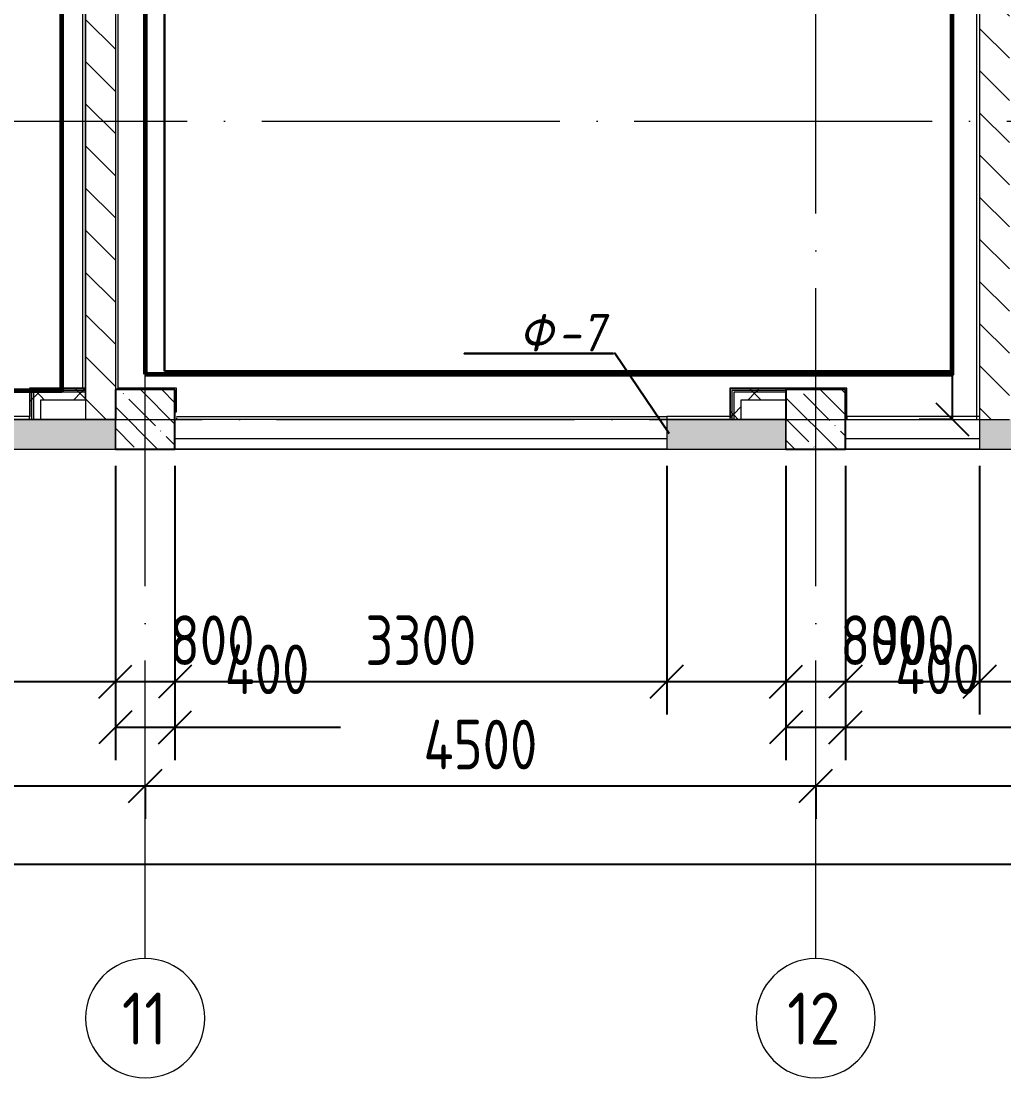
# Model space of a CAD drawing. Header units: millimetres. Extents: x -592259 to 288321, y -552984 to 293768.
# Drawn here: x 44718 to 51313, y 39106 to 46197 of the extents above; entities that cross this region are included whole.
import ezdxf

# ---------------------------------------------------------------- set-up
doc = ezdxf.new("R2010")
doc.units = ezdxf.units.MM
doc.linetypes.add('ADSK_Линия сетки', pattern=[2500, 2000, -250, 0, -250])
doc.layers.get('Defpoints').update_dxf_attribs({"color": 250})
for name, color, linetype, lineweight in [('2)Фархверки', 40, 'Continuous', 30), ('4) Штукатурка', 6, 'Continuous', 30), ('4.5) Штук Гипсовая по ЖБ', 6, 'Continuous', 30), ('4.6) Швы', 6, 'Continuous', 30), ('6.1) Шпаклевка 5 вып.', 160, 'Continuous', 60), ('A-____-____-DIMS', 250, 'Continuous', 9), ('A-GLAZ-____-MCUT', 250, 'Continuous', 9), ('A-GLAZ-____-OTLN', 250, 'Continuous', 5), ('A-WALL-____-MCUT', 250, 'Continuous', 13), ('A-WALL-____-PATT', 250, 'Continuous', 13), ('A-WALL-FNSH-MCUT', 250, 'Continuous', 13), ('I-WALL-____-OTLN', 250, 'Continuous', 9), ('S-COLS-____-MCUT', 250, 'Continuous', 25), ('S-COLS-____-OTLN', 250, 'Continuous', 9), ('S-GRID-____-IDEN', 250, 'Continuous', 9), ('S-GRID-____-OTLN', 250, 'Continuous', 9)]:
    doc.layers.add(name, color=color, linetype=linetype, lineweight=lineweight)
doc.styles.add('GOST Common', font='', dxfattribs={"width": 0.9, "height": 350})
doc.styles.add('ISOCPEUR_I', font='isocpeui.ttf', dxfattribs={"width": 0.9, "height": 12.5})
doc.styles.get("Standard").update_dxf_attribs({"font": 'ГОСТ тип А.ttf'})
doc.styles.get('GOST Common').set_extended_font_data('GOST Common')
doc.dimstyles.new('А3', dxfattribs={"dimtxt": 333, "dimasz": 222, "dimexe": 222, "dimexo": 111, "dimgap": 111, "dimtad": 1, "dimtoh": 1, "dimdec": 0, "dimrnd": 0.0015, "dimzin": 0, "dimdsep": 46, "dimtxsty": 'Standard', "dimblk": 'OBLIQUE', "dimcen": 0, "dimclrd": 7, "dimclre": 7, "dimclrt": 7, "dimadec": 0, "dimazin": 0, "dimtfac": 1, "dimtdec": 0, "dimtofl": 0, "dimtmove": 0, "dimatfit": 3, "dimfxl": 1, "dimtolj": 1, "dimtzin": 0, "dimarcsym": 0})
pattern_1 = [(135, (0, 0), (-141.42136, -141.42136), [])]
pattern_2 = [(135, (0, 0), (-142.5612, -142.5612), []), (135, (142.56, 0), (-142.5612, -142.5612), [252.016, -50.403, 3.353, -47.05])]
pattern_3 = [(45, (0, 0), (-141.42136, 141.42136), []), (135, (0, 0), (-141.42136, -141.42136), [])]

# ---------------------------------------------------------------- blocks, each defined once
blk = doc.blocks.new('Окно_СКБ_1Ст1 - 120_Окно_СКБ_1Ст_900_ОК3л-29018700-Кладочный план на отм_ 0_000_ Секция 1_')
at = {"layer": 'A-GLAZ-____-MCUT'}
for p, q in [((-450, -125), (450, -125)), ((-450, -195), (450, -195))]:
    blk.add_line(p, q, dxfattribs=at)
at = {"layer": 'A-GLAZ-____-OTLN'}
for p, q in [((450, -125), (-450, -125)), ((-450, -195), (450, -195))]:
    blk.add_line(p, q, dxfattribs=at)
blk = doc.blocks.new('Окно_СКБ_2Ст1 - Окно_СКБ_2Ст_3300_ОК1-29020644-Кладочный план на отм_ 0_000_ Секция 1_')
at = {"layer": 'A-GLAZ-____-MCUT'}
for p, q in [((-1650, -125), (1650, -125)), ((-1650, -195), (1650, -195))]:
    blk.add_line(p, q, dxfattribs=at)
at = {"layer": 'A-GLAZ-____-OTLN'}
for p, q in [((1650, -125), (-1650, -125)), ((-1650, -195), (1650, -195))]:
    blk.add_line(p, q, dxfattribs=at)
blk = doc.blocks.new('Ось сетки - Круг_Ø8 мм-39983606-Кладочный план на отм_ 0_000_ Секция 1_')
at = {"layer": 'S-GRID-____-IDEN'}
for start, end in [(360, 180), (180, 360)]:
    blk.add_arc((0, 0), 4, start, end, dxfattribs=at)
blk = doc.blocks.new('_Oblique')
at = {"color": 0, "linetype": 'ByBlock', "lineweight": -2}
blk.add_line((-0.5, -0.5), (0.5, 0.5), dxfattribs=at)
blk = doc.blocks.new('DIMBLOCK16-Кладочный план на отм_ 0_000_ Секция 1_')
at = {"layer": 'A-____-____-DIMS', "color": 7, "lineweight": -2, "transparency": 16777216}
for p, q in [((41050, 41065.3), (45550, 41065.3)), ((41050, 41054.3), (41050, 40843.3)), ((45550, 41054.3), (45550, 40843.3))]:
    blk.add_line(p, q, dxfattribs=at)
at = {"layer": 'Defpoints', "color": 0, "transparency": 16777216}
for p in [(41050, 41165.3), (45550, 41165.3), (45550, 41065.3)]:
    blk.add_point(p, dxfattribs=at)
at = {"layer": 'A-____-____-DIMS', "color": 7, "lineweight": -2, "transparency": 16777216, "xscale": 222, "yscale": 222, "zscale": 222, "rotation": 180}
blk.add_blockref('_Oblique', (41050, 41065.3), dxfattribs=at)
at = {"layer": 'A-____-____-DIMS', "color": 7, "lineweight": -2, "transparency": 16777216, "xscale": 222, "yscale": 222, "zscale": 222}
blk.add_blockref('_Oblique', (45550, 41065.3), dxfattribs=at)
at = {"layer": 'A-____-____-DIMS', "color": 7, "transparency": 16777216, "insert": (43300, 41342.8), "char_height": 333, "width": 2.567, "attachment_point": 5}
blk.add_mtext('\\A1;4500', dxfattribs=at)
blk = doc.blocks.new('DIMBLOCK17-Кладочный план на отм_ 0_000_ Секция 1_')
at = {"layer": 'A-____-____-DIMS', "color": 7, "lineweight": -2, "transparency": 16777216}
for p, q in [((45550, 41065.3), (50050, 41065.3)), ((45550, 41054.3), (45550, 40843.3)), ((50050, 41054.3), (50050, 40843.3))]:
    blk.add_line(p, q, dxfattribs=at)
at = {"layer": 'Defpoints', "color": 0, "transparency": 16777216}
for p in [(45550, 41165.3), (50050, 41165.3), (50050, 41065.3)]:
    blk.add_point(p, dxfattribs=at)
at = {"layer": 'A-____-____-DIMS', "color": 7, "lineweight": -2, "transparency": 16777216, "xscale": 222, "yscale": 222, "zscale": 222, "rotation": 180}
blk.add_blockref('_Oblique', (45550, 41065.3), dxfattribs=at)
at = {"layer": 'A-____-____-DIMS', "color": 7, "lineweight": -2, "transparency": 16777216, "xscale": 222, "yscale": 222, "zscale": 222}
blk.add_blockref('_Oblique', (50050, 41065.3), dxfattribs=at)
at = {"layer": 'A-____-____-DIMS', "color": 7, "transparency": 16777216, "insert": (47800, 41342.8), "char_height": 333, "width": 2.567, "attachment_point": 5}
blk.add_mtext('\\A1;4500', dxfattribs=at)
blk = doc.blocks.new('DIMBLOCK18-Кладочный план на отм_ 0_000_ Секция 1_')
at = {"layer": 'A-____-____-DIMS', "color": 7, "lineweight": -2, "transparency": 16777216}
for p, q in [((50050, 41065.3), (54550, 41065.3)), ((50050, 41054.3), (50050, 40843.3)), ((54550, 41054.3), (54550, 40843.3))]:
    blk.add_line(p, q, dxfattribs=at)
at = {"layer": 'Defpoints', "color": 0, "transparency": 16777216}
for p in [(50050, 41165.3), (54550, 41165.3), (54550, 41065.3)]:
    blk.add_point(p, dxfattribs=at)
at = {"layer": 'A-____-____-DIMS', "color": 7, "lineweight": -2, "transparency": 16777216, "xscale": 222, "yscale": 222, "zscale": 222, "rotation": 180}
blk.add_blockref('_Oblique', (50050, 41065.3), dxfattribs=at)
at = {"layer": 'A-____-____-DIMS', "color": 7, "lineweight": -2, "transparency": 16777216, "xscale": 222, "yscale": 222, "zscale": 222}
blk.add_blockref('_Oblique', (54550, 41065.3), dxfattribs=at)
at = {"layer": 'A-____-____-DIMS', "color": 7, "transparency": 16777216, "insert": (52300, 41342.8), "char_height": 333, "width": 2.567, "attachment_point": 5}
blk.add_mtext('\\A1;4500', dxfattribs=at)
blk = doc.blocks.new('DIMBLOCK22-Кладочный план на отм_ 0_000_ Секция 1_')
at = {"layer": 'A-____-____-DIMS', "color": 7, "lineweight": -2, "transparency": 16777216}
for p, q in [((0, 40539.8), (69150, 40539.8)), ((0, 40528.8), (0, 40317.8)), ((69150, 40528.8), (69150, 40317.8))]:
    blk.add_line(p, q, dxfattribs=at)
at = {"layer": 'Defpoints', "color": 0, "transparency": 16777216}
for p in [(0, 40639.8), (69150, 40639.8), (69150, 40539.8)]:
    blk.add_point(p, dxfattribs=at)
at = {"layer": 'A-____-____-DIMS', "color": 7, "lineweight": -2, "transparency": 16777216, "xscale": 222, "yscale": 222, "zscale": 222, "rotation": 180}
blk.add_blockref('_Oblique', (0, 40539.8), dxfattribs=at)
at = {"layer": 'A-____-____-DIMS', "color": 7, "lineweight": -2, "transparency": 16777216, "xscale": 222, "yscale": 222, "zscale": 222}
blk.add_blockref('_Oblique', (69150, 40539.8), dxfattribs=at)
at = {"layer": 'A-____-____-DIMS', "color": 7, "transparency": 16777216, "insert": (34575, 40817.3), "char_height": 333, "width": 2.919, "attachment_point": 5}
blk.add_mtext('\\A1;69150', dxfattribs=at)
blk = doc.blocks.new('DIMBLOCK163-Кладочный план на отм_ 0_000_ Секция 1_')
at = {"layer": 'A-____-____-DIMS', "color": 7, "lineweight": -2, "transparency": 16777216}
for p, q in [((50955.8, 51175), (50744.9, 51175)), ((50966.9, 51175), (50966.9, 43525)), ((50955.8, 43525), (50744.9, 43525))]:
    blk.add_line(p, q, dxfattribs=at)
at = {"layer": 'Defpoints', "color": 0, "transparency": 16777216}
for p in [(51066.8, 51175), (50966.9, 43525), (51066.8, 43525)]:
    blk.add_point(p, dxfattribs=at)
at = {"layer": 'A-____-____-DIMS', "color": 7, "lineweight": -2, "transparency": 16777216, "xscale": 222, "yscale": 222, "zscale": 222}
for p, rotation in [((50966.9, 51175), 90), ((50966.9, 43525), 270)]:
    blk.add_blockref('_Oblique', p, dxfattribs=dict(at, rotation=rotation))
at = {"layer": 'A-____-____-DIMS', "color": 7, "transparency": 16777216, "insert": (50689.4, 47350), "char_height": 333, "width": 2.567, "attachment_point": 5, "rotation": 90}
blk.add_mtext('\\A1;7650', dxfattribs=at)
blk = doc.blocks.new('DIMBLOCK335-Кладочный план на отм_ 0_000_ Секция 1_')
at = {"layer": 'A-____-____-DIMS', "color": 7, "lineweight": -2, "transparency": 16777216}
for p, q in [((44550, 43214), (44550, 41543.3)), ((45350, 43214), (45350, 41543.3)), ((44550, 41765.3), (45350, 41765.3)), ((45350, 41765.3), (46426.7, 41765.3))]:
    blk.add_line(p, q, dxfattribs=at)
at = {"layer": 'Defpoints', "color": 0, "transparency": 16777216}
for p in [(44550, 43325), (45350, 43325), (45350, 41765.3)]:
    blk.add_point(p, dxfattribs=at)
at = {"layer": 'A-____-____-DIMS', "color": 7, "lineweight": -2, "transparency": 16777216, "xscale": 222, "yscale": 222, "zscale": 222, "rotation": 180}
blk.add_blockref('_Oblique', (44550, 41765.3), dxfattribs=at)
at = {"layer": 'A-____-____-DIMS', "color": 7, "lineweight": -2, "transparency": 16777216, "xscale": 222, "yscale": 222, "zscale": 222}
blk.add_blockref('_Oblique', (45350, 41765.3), dxfattribs=at)
at = {"layer": 'A-____-____-DIMS', "color": 7, "transparency": 16777216, "insert": (45999.3, 42042.8), "char_height": 333, "width": 1.862, "attachment_point": 5}
blk.add_mtext('\\A1;800', dxfattribs=at)
blk = doc.blocks.new('DIMBLOCK336-Кладочный план на отм_ 0_000_ Секция 1_')
at = {"layer": 'A-____-____-DIMS', "color": 7, "lineweight": -2, "transparency": 16777216}
for p, q in [((45350, 43214), (45350, 41237)), ((45750, 43214), (45750, 41237)), ((45350, 41459), (45750, 41459)), ((45750, 41459), (46860, 41459))]:
    blk.add_line(p, q, dxfattribs=at)
at = {"layer": 'Defpoints', "color": 0, "transparency": 16777216}
for p in [(45350, 43325), (45750, 43325), (45750, 41459)]:
    blk.add_point(p, dxfattribs=at)
at = {"layer": 'A-____-____-DIMS', "color": 7, "lineweight": -2, "transparency": 16777216, "xscale": 222, "yscale": 222, "zscale": 222, "rotation": 180}
blk.add_blockref('_Oblique', (45350, 41459), dxfattribs=at)
at = {"layer": 'A-____-____-DIMS', "color": 7, "lineweight": -2, "transparency": 16777216, "xscale": 222, "yscale": 222, "zscale": 222}
blk.add_blockref('_Oblique', (45750, 41459), dxfattribs=at)
at = {"layer": 'A-____-____-DIMS', "color": 7, "transparency": 16777216, "insert": (46083, 42014), "char_height": 333, "width": 1.946, "attachment_point": 1, "line_spacing_factor": 1.022761}
blk.add_mtext('\\A1;400', dxfattribs=at)
blk = doc.blocks.new('DIMBLOCK337-Кладочный план на отм_ 0_000_ Секция 1_')
at = {"layer": 'A-____-____-DIMS', "color": 7, "lineweight": -2, "transparency": 16777216}
for p, q in [((45750, 43214), (45750, 41543.3)), ((49050, 43214), (49050, 41543.3)), ((45750, 41765.3), (49050, 41765.3))]:
    blk.add_line(p, q, dxfattribs=at)
at = {"layer": 'Defpoints', "color": 0, "transparency": 16777216}
for p in [(45750, 43325), (49050, 43325), (49050, 41765.3)]:
    blk.add_point(p, dxfattribs=at)
at = {"layer": 'A-____-____-DIMS', "color": 7, "lineweight": -2, "transparency": 16777216, "xscale": 222, "yscale": 222, "zscale": 222, "rotation": 180}
blk.add_blockref('_Oblique', (45750, 41765.3), dxfattribs=at)
at = {"layer": 'A-____-____-DIMS', "color": 7, "lineweight": -2, "transparency": 16777216, "xscale": 222, "yscale": 222, "zscale": 222}
blk.add_blockref('_Oblique', (49050, 41765.3), dxfattribs=at)
at = {"layer": 'A-____-____-DIMS', "color": 7, "transparency": 16777216, "insert": (47400, 42042.8), "char_height": 333, "width": 2.483, "attachment_point": 5}
blk.add_mtext('\\A1;3300', dxfattribs=at)
blk = doc.blocks.new('DIMBLOCK338-Кладочный план на отм_ 0_000_ Секция 1_')
at = {"layer": 'A-____-____-DIMS', "color": 7, "lineweight": -2, "transparency": 16777216}
for p, q in [((49050, 43214), (49050, 41543.3)), ((49850, 43214), (49850, 41543.3)), ((49050, 41765.3), (49850, 41765.3)), ((49850, 41765.3), (50926.7, 41765.3))]:
    blk.add_line(p, q, dxfattribs=at)
at = {"layer": 'Defpoints', "color": 0, "transparency": 16777216}
for p in [(49050, 43325), (49850, 43325), (49850, 41765.3)]:
    blk.add_point(p, dxfattribs=at)
at = {"layer": 'A-____-____-DIMS', "color": 7, "lineweight": -2, "transparency": 16777216, "xscale": 222, "yscale": 222, "zscale": 222, "rotation": 180}
blk.add_blockref('_Oblique', (49050, 41765.3), dxfattribs=at)
at = {"layer": 'A-____-____-DIMS', "color": 7, "lineweight": -2, "transparency": 16777216, "xscale": 222, "yscale": 222, "zscale": 222}
blk.add_blockref('_Oblique', (49850, 41765.3), dxfattribs=at)
at = {"layer": 'A-____-____-DIMS', "color": 7, "transparency": 16777216, "insert": (50499.3, 42042.8), "char_height": 333, "width": 1.862, "attachment_point": 5}
blk.add_mtext('\\A1;800', dxfattribs=at)
blk = doc.blocks.new('DIMBLOCK339-Кладочный план на отм_ 0_000_ Секция 1_')
at = {"layer": 'A-____-____-DIMS', "color": 7, "lineweight": -2, "transparency": 16777216}
for p, q in [((49850, 43214), (49850, 41237)), ((50250, 43214), (50250, 41237)), ((49850, 41459), (50250, 41459)), ((50250, 41459), (51360, 41459))]:
    blk.add_line(p, q, dxfattribs=at)
at = {"layer": 'Defpoints', "color": 0, "transparency": 16777216}
for p in [(49850, 43325), (50250, 43325), (50250, 41459)]:
    blk.add_point(p, dxfattribs=at)
at = {"layer": 'A-____-____-DIMS', "color": 7, "lineweight": -2, "transparency": 16777216, "xscale": 222, "yscale": 222, "zscale": 222, "rotation": 180}
blk.add_blockref('_Oblique', (49850, 41459), dxfattribs=at)
at = {"layer": 'A-____-____-DIMS', "color": 7, "lineweight": -2, "transparency": 16777216, "xscale": 222, "yscale": 222, "zscale": 222}
blk.add_blockref('_Oblique', (50250, 41459), dxfattribs=at)
at = {"layer": 'A-____-____-DIMS', "color": 7, "transparency": 16777216, "insert": (50583, 42014), "char_height": 333, "width": 1.946, "attachment_point": 1, "line_spacing_factor": 1.022761}
blk.add_mtext('\\A1;400', dxfattribs=at)
blk = doc.blocks.new('DIMBLOCK340-Кладочный план на отм_ 0_000_ Секция 1_')
at = {"layer": 'A-____-____-DIMS', "color": 7, "lineweight": -2, "transparency": 16777216}
for p, q in [((50250, 43214), (50250, 41543.3)), ((51150, 43214), (51150, 41543.3)), ((50250, 41765.3), (51150, 41765.3))]:
    blk.add_line(p, q, dxfattribs=at)
at = {"layer": 'Defpoints', "color": 0, "transparency": 16777216}
for p in [(50250, 43325), (51150, 43325), (51150, 41765.3)]:
    blk.add_point(p, dxfattribs=at)
at = {"layer": 'A-____-____-DIMS', "color": 7, "lineweight": -2, "transparency": 16777216, "xscale": 222, "yscale": 222, "zscale": 222, "rotation": 180}
blk.add_blockref('_Oblique', (50250, 41765.3), dxfattribs=at)
at = {"layer": 'A-____-____-DIMS', "color": 7, "lineweight": -2, "transparency": 16777216, "xscale": 222, "yscale": 222, "zscale": 222}
blk.add_blockref('_Oblique', (51150, 41765.3), dxfattribs=at)
at = {"layer": 'A-____-____-DIMS', "color": 7, "transparency": 16777216, "insert": (50700, 42042.8), "char_height": 333, "width": 1.862, "attachment_point": 5}
blk.add_mtext('\\A1;900', dxfattribs=at)
blk = doc.blocks.new('DIMBLOCK341-Кладочный план на отм_ 0_000_ Секция 1_')
at = {"layer": 'A-____-____-DIMS', "color": 7, "lineweight": -2, "transparency": 16777216}
for p, q in [((51150, 43214), (51150, 41543.3)), ((51850, 43214), (51850, 41543.3)), ((51150, 41765.3), (51850, 41765.3)), ((51850, 41765.3), (52926.7, 41765.3))]:
    blk.add_line(p, q, dxfattribs=at)
at = {"layer": 'Defpoints', "color": 0, "transparency": 16777216}
for p in [(51150, 43325), (51850, 43325), (51850, 41765.3)]:
    blk.add_point(p, dxfattribs=at)
at = {"layer": 'A-____-____-DIMS', "color": 7, "lineweight": -2, "transparency": 16777216, "xscale": 222, "yscale": 222, "zscale": 222, "rotation": 180}
blk.add_blockref('_Oblique', (51150, 41765.3), dxfattribs=at)
at = {"layer": 'A-____-____-DIMS', "color": 7, "lineweight": -2, "transparency": 16777216, "xscale": 222, "yscale": 222, "zscale": 222}
blk.add_blockref('_Oblique', (51850, 41765.3), dxfattribs=at)
at = {"layer": 'A-____-____-DIMS', "color": 7, "transparency": 16777216, "insert": (52499.4, 42042.8), "char_height": 333, "width": 1.862, "attachment_point": 5}
blk.add_mtext('\\A1;700', dxfattribs=at)

msp = doc.modelspace()

# ---------------------------------------------------------------- hatches: boundary and pattern name
at = {"layer": 'A-WALL-____-PATT', "lineweight": 15}
h = msp.add_hatch(dxfattribs=at)
h.set_pattern_fill('FP_1', color=256, style=0, pattern_type=2)
h.set_pattern_definition(pattern_1)
h.paths.add_polyline_path([(45350, 43525), (45349.9781, 51175), (45150, 51175), (45150, 43525)])
h = msp.add_hatch(dxfattribs=at)
h.set_pattern_fill('FP_1', color=256, style=0, pattern_type=2)
h.set_pattern_definition(pattern_1)
h.paths.add_polyline_path([(51150, 43525.0006), (51350, 43525.0006), (51350, 51175), (51150, 51175), (51150, 43545.0006)])
h = msp.add_hatch(dxfattribs=at)
h.set_pattern_fill('FP_28', color=42, style=0, pattern_type=2)
h.set_pattern_definition(pattern_3)
h.paths.add_polyline_path([(44850, 43525.0006), (44850, 43707.0355), (44800, 43707.0355), (44800, 43525.0006)])
h = msp.add_hatch(dxfattribs=at)
h.set_pattern_fill('FP_28', color=42, style=0, pattern_type=2)
h.set_pattern_definition(pattern_3)
h.paths.add_polyline_path([(45149.9781, 43657.0355), (45149.9781, 43707.0355), (44850, 43707.0355), (44850, 43657.0355), (45111.7356, 43657.0355)])
h = msp.add_hatch(dxfattribs=at)
h.set_pattern_fill('FP_28', color=42, style=0, pattern_type=2)
h.set_pattern_definition(pattern_3)
h.paths.add_polyline_path([(49550, 43525), (49550, 43707.0355), (49500, 43707.0355), (49500, 43525), (49509.8296, 43525)])
h = msp.add_hatch(dxfattribs=at)
h.set_pattern_fill('FP_28', color=42, style=0, pattern_type=2)
h.set_pattern_definition(pattern_3)
h.paths.add_polyline_path([(49849.9781, 43657.0355), (49849.9781, 43707.0355), (49550, 43707.0355), (49550, 43657.0355)])
h = msp.add_hatch(dxfattribs=at)
h.set_pattern_fill('FP_9', color=256, style=0, pattern_type=2)
h.set_pattern_definition([(50, (0, 0), (364.3679, -31.8783), [38.1, -419.1]), (355, (0, 0), (-70.4859, 382.1133), [30.48, -335.28]), (100.451, (30.36, -2.66), (293.885, 350.2334), [32.38, -356.18]), (46.184, (0, 101.6), (542.1585, -84.0858), [57.15, -628.65]), (96.636, (45.2, 94.6), (474.805, 494.8554), [48.57, -534.27]), (351.184, (0, 101.6), (474.81, 494.85), [45.72, -502.92]), (21, (50.8, 76.2), (303.2285, -204.5305), [38.1, -419.1]), (326, (50.8, 76.2), (123.6039, 368.376), [30.48, -335.28]), (71.451, (76.07, 59.16), (426.8341, 163.8427), [32.38, -356.18]), (37.5, (0, 0), (6.17665, 169.11015), [16.764, -314.452, 16.764, -323.596, -336.55]), (37.5, (0, 0), (6.17665, 169.11015), [-671.576, 16.764, -319.786]), (7.5, (0, 0), (133.63888, 200.3615), [16.764, -177.292, 16.764, -306.832, -128.27]), (7.5, (0, 0), (133.63888, 200.3615), [-517.652, 16.764, -111.506]), (327.5, (-113.28, 0), (271.18182, -11.45836), [16.764, -110.236, 16.764, -379.476, -525.78]), (327.5, (-113.28, 0), (271.18182, -11.45836), [-523.24, 16.764, -509.016]), (317.5, (-164.08, 0), (296.2585, 50.85285), [16.764, -148.336, 16.764, -246.38, -373.38]), (317.5, (-164.08, 0), (296.2585, 50.85285), [-428.244, 16.764, -356.616])])
h.paths.add_polyline_path([(54349.9781, 43325.0006), (54349.9781, 43525.0006), (53550, 43525.0006), (53550, 43325.0006)])
h.paths.add_polyline_path([(51708.8766, 43325.0006), (51850, 43325.0006), (51850, 43525.0006), (51150, 43525.0006), (51150, 43325.0006)])
h.paths.add_polyline_path([(49849.9781, 43325.0006), (49849.9781, 43525.0006), (49050, 43525.0006), (49050, 43325.0006)])
h.paths.add_polyline_path([(45349.9781, 43325.0006), (45349.9781, 43525.0006), (44550, 43525.0006), (44550, 43325.0006)])
h.paths.add_polyline_path([(40849.9781, 43325.0006), (40849.9781, 43525.0006), (40050, 43525.0006), (40050, 43325.0006)])
h.paths.add_polyline_path([(36750, 43325.0006), (36750, 43525.0006), (36349.9781, 43525.0006), (36349.9781, 43325.0006)])
h.paths.add_polyline_path([(35550, 43325.0006), (35949.9781, 43325.0006), (35949.9781, 43525.0006), (35550, 43525.0006), (35550, 43458.3234)])
h.paths.add_polyline_path([(33850, 43325.0006), (33850, 43525.0006), (33150, 43525.0006), (33150, 43325.0006)])
h.paths.add_polyline_path([(32250, 43325.0006), (32250, 43525.0006), (31449.9781, 43525.0006), (31449.9781, 43325.0006)])
h.paths.add_polyline_path([(26949.9781, 43325.0006), (27750, 43325.0006), (27750, 43525.0006), (26949.9781, 43525.0006), (26949.9781, 43458.3234)])
h.paths.add_polyline_path([(23250, 43325.0006), (23250, 43525.0006), (22449.9781, 43525.0006), (22449.9781, 43325.0006)])
h.paths.add_polyline_path([(18750, 43325.0006), (18750, 43525.0006), (17949.9781, 43525.0006), (17949.9781, 43325.0006)])
h.paths.add_polyline_path([(15850, 43325.0006), (15850, 43525.0006), (15150, 43525.0006), (15150, 43325.0006)])
h.paths.add_polyline_path([(14250, 43325.0006), (14250, 43525.0006), (13449.9781, 43525.0006), (13449.9781, 43325.0006)])
h.paths.add_polyline_path([(8949.9781, 43325.0006), (9750, 43325.0006), (9750, 43525.0006), (8949.9781, 43525.0006), (8949.9781, 43458.3234)])
h.paths.add_polyline_path([(5250, 43325.0006), (5250, 43525.0006), (4449.9781, 43525.0006), (4449.9781, 43325.0006)])
h.paths.add_polyline_path([(750.0209, 43325.0006), (750.0209, 43525.0006), (199.9781, 43525.0006), (199.9781, 43325.0006)])
at = {"layer": 'I-WALL-____-OTLN'}
h = msp.add_hatch(dxfattribs=at)
h.set_pattern_fill('FP_28', color=30, style=0, pattern_type=2)
h.set_pattern_definition(pattern_3)
h.paths.add_polyline_path([(44775, 43525.0006), (44787.5, 43525.0006), (44787.5, 43732.0355), (44775, 43732.0355), (44775, 43545.0006)])
h = msp.add_hatch(dxfattribs=at)
h.set_pattern_fill('FP_28', color=30, style=0, pattern_type=2)
h.set_pattern_definition(pattern_3)
h.paths.add_polyline_path([(44850, 43719.5355), (45149.9781, 43719.5355), (45149.9781, 43732.0355), (44787.5, 43732.0355), (44787.5, 43719.5355), (44800, 43719.5355)])
h = msp.add_hatch(dxfattribs=at)
h.set_pattern_fill('FP_28', color=30, style=0, pattern_type=2)
h.set_pattern_definition(pattern_3)
h.paths.add_polyline_path([(44800, 43525.0006), (44800, 43719.5355), (44787.5, 43719.5355), (44787.5, 43525.0006)])
h = msp.add_hatch(dxfattribs=at)
h.set_pattern_fill('FP_28', color=30, style=0, pattern_type=2)
h.set_pattern_definition(pattern_3)
h.paths.add_polyline_path([(44800, 43707.0355), (45149.9781, 43707.0355), (45149.9781, 43719.5355), (44800, 43719.5355)])
h = msp.add_hatch(dxfattribs=at)
h.set_pattern_fill('FP_28', color=30, style=0, pattern_type=2)
h.set_pattern_definition(pattern_3)
h.paths.add_polyline_path([(49475, 43525), (49487.5, 43525), (49487.5, 43732.0355), (49475, 43732.0355), (49475, 43545)])
h = msp.add_hatch(dxfattribs=at)
h.set_pattern_fill('FP_28', color=30, style=0, pattern_type=2)
h.set_pattern_definition(pattern_3)
h.paths.add_polyline_path([(49500, 43719.5355), (49849.9781, 43719.5355), (49849.9781, 43732.0355), (49487.5, 43732.0355), (49487.5, 43719.5355)])
h = msp.add_hatch(dxfattribs=at)
h.set_pattern_fill('FP_28', color=30, style=0, pattern_type=2)
h.set_pattern_definition(pattern_3)
h.paths.add_polyline_path([(49500, 43525), (49500, 43719.5355), (49487.5, 43719.5355), (49487.5, 43525)])
h = msp.add_hatch(dxfattribs=at)
h.set_pattern_fill('FP_28', color=30, style=0, pattern_type=2)
h.set_pattern_definition(pattern_3)
h.paths.add_polyline_path([(49849.9781, 43707.0355), (49849.9781, 43719.5355), (49500, 43719.5355), (49500, 43707.0355), (49550, 43707.0355)])
at = {"layer": 'S-COLS-____-OTLN', "lineweight": 5}
h = msp.add_hatch(dxfattribs=at)
h.set_pattern_fill('FP_8', color=256, style=0, pattern_type=2)
h.set_pattern_definition(pattern_2)
h.paths.add_polyline_path([(45349.9781, 43325), (45749.9781, 43325), (45749.9781, 43725), (45349.9781, 43725), (45349.9781, 43458.3234)])
h = msp.add_hatch(dxfattribs=at)
h.set_pattern_fill('FP_8', color=256, style=0, pattern_type=2)
h.set_pattern_definition(pattern_2)
h.paths.add_polyline_path([(49849.9781, 43325), (50249.9781, 43325), (50249.9781, 43725), (49849.9781, 43725), (49849.9781, 43458.3234)])

# ---------------------------------------------------------------- linework, layer by layer
at = {"layer": '2)Фархверки'}
for points in [[(48692.0534, 43965.9133), (47692.0534, 43965.9133)], [(49065.9438, 43431.1125), (48701.1937, 43968.5571)]]:
    msp.add_lwpolyline(points, close=True, dxfattribs=at)
at = {"layer": '4) Штукатурка'}
for p, q in [((45678.8218, 43847.3756), (45678.8218, 50658.4756)), ((50966.8589, 50658.4756), (50966.8589, 43847.3756))]:
    msp.add_line(p, q, dxfattribs=at)
at = {"layer": '4.5) Штук Гипсовая по ЖБ'}
msp.add_line((50966.8589, 43847.3756), (45678.8218, 43847.3756), dxfattribs=at)
at = {"layer": '4.6) Швы'}
for points in [[(46314.554, 43847.3756), (45678.8218, 43847.3756)], [(49682.0361, 43847.3756), (49046.3039, 43847.3756)]]:
    msp.add_lwpolyline(points, dxfattribs=at)
at = {"layer": '6.1) Шпаклевка 5 вып.'}
for points in [[(45550, 43829.0959), (50966.8589, 43829.0959), (50966.8589, 50787.0145), (45550, 50787.0145)], [(36349.9781, 43719.5), (44989.9213, 43719.5), (44989.9213, 50768.803), (36349.9781, 50768.803)]]:
    msp.add_lwpolyline(points, close=True, dxfattribs=at)
at = {"layer": 'A-WALL-____-MCUT', "lineweight": 15}
for p, q in [((45150, 51175), (45150, 43735.0355)), ((51150, 51175), (51150, 43325.0006)), ((45350, 50775), (45350, 43525)), ((44774.5423, 43735.0355), (44774.5423, 43545.0006)), ((45150, 43735.0355), (44774.5423, 43735.0355)), ((44777.5423, 43545.0006), (44777.5423, 43732.0355)), ((44777.5423, 43732.0355), (45150, 43732.0355)), ((44787.5, 43719.5355), (44787.5, 43525.0006)), ((45149.9781, 43719.5355), (44787.5, 43719.5355)), ((44800, 43707.0355), (44800, 43525.0006)), ((45149.9781, 43707.0355), (44800, 43707.0355)), ((45149.9781, 43657.0355), (45149.9781, 43707.0355)), ((45150, 43732.0355), (45150, 43735.0355)), ((45150, 43732.0355), (45150, 43525)), ((45370, 43735), (45370, 43725)), ((49474.5423, 43735.0355), (49474.5423, 43545)), ((50049.9781, 43735.0355), (49474.5423, 43735.0355)), ((49477.5423, 43545), (49477.5423, 43732.0355)), ((49477.5423, 43732.0355), (50049.9781, 43732.0355)), ((49487.5, 43719.5355), (49487.5, 43525)), ((49849.9781, 43719.5355), (49487.5, 43719.5355)), ((49500, 43707.0355), (49500, 43525)), ((49849.9781, 43707.0355), (49500, 43707.0355)), ((49849.9781, 43657.0355), (49849.9781, 43707.0355)), ((50049.9781, 43732.0355), (50049.9781, 43735.0355)), ((44850, 43525.0006), (44850, 43657.0355)), ((44850, 43657.0355), (45149.9781, 43657.0355)), ((49550, 43525), (49550, 43657.0355)), ((49550, 43657.0355), (49849.9781, 43657.0355)), ((44774.5423, 43545.0006), (44777.5423, 43545.0006)), ((44775, 43525.0006), (44775, 43545.0006)), ((49474.5423, 43545), (49477.5423, 43545)), ((49475, 43525), (49475, 43545)), ((50259.9781, 43545.0006), (50259.9781, 43525.0006)), ((45349.9781, 43525.0006), (44550, 43525.0006)), ((45150, 43525), (45350, 43525)), ((45349.9781, 43325.0006), (45349.9781, 43525.0006)), ((49050, 43525.0006), (49050, 43325.0006)), ((49849.9781, 43525.0006), (49050, 43525.0006)), ((49500, 43525), (49550, 43525)), ((49849.9781, 43325.0006), (49849.9781, 43525.0006)), ((51150, 43525.0006), (51350, 43525.0006)), ((44550, 43325.0006), (45349.9781, 43325.0006)), ((49050, 43325.0006), (49849.9781, 43325.0006)), ((51150, 43325.0006), (51850, 43325.0006))]:
    msp.add_line(p, q, dxfattribs=at)
at = {"layer": 'A-WALL-FNSH-MCUT', "lineweight": 15}
for p, q in [((45129.9781, 51155), (45129.9781, 43732.0355)), ((51130, 51155), (51130, 43525.0006)), ((45149.9781, 43707.0355), (45149.9781, 50845)), ((45370, 43735), (45370, 50765)), ((44775, 43732.0355), (44775, 43545.0006)), ((44777.5423, 43732.0355), (44775, 43732.0355)), ((45350, 43725), (45749.9781, 43725)), ((45759.9781, 43735), (45370, 43735)), ((45749.9781, 43725), (45749.9781, 43575.0006)), ((45759.9781, 43575.0006), (45759.9781, 43735)), ((49475, 43732.0355), (49475, 43545)), ((49477.5423, 43732.0355), (49475, 43732.0355)), ((49849.9781, 43707.0355), (49849.9781, 43732.0355)), ((50259.9781, 43735), (50049.9781, 43735)), ((50049.9781, 43732.0355), (50049.9781, 43725)), ((50049.9781, 43725), (50249.9781, 43725)), ((50249.9781, 43725), (50249.9781, 43525.0006)), ((50259.9781, 43545.0006), (50259.9781, 43735)), ((44774.5423, 43545.0006), (44550, 43545.0006)), ((45749.9781, 43575.0006), (45759.9781, 43575.0006)), ((49474.5423, 43545), (49050, 43545)), ((49050, 43545), (49050, 43525.0006)), ((51150, 43545.0006), (50259.9781, 43545.0006)), ((49050, 43525), (49500, 43525)), ((50249.9781, 43525.0006), (51150, 43525.0006))]:
    msp.add_line(p, q, dxfattribs=at)
at = {"layer": 'I-WALL-____-OTLN', "lineweight": 15}
for p, q in [((45759.9781, 43545), (49050, 43545)), ((45759.9781, 43535.0006), (45759.9781, 43525.0006)), ((49050, 43525), (45759.9781, 43525)), ((49050, 43325.0006), (45750, 43325.0006)), ((51150, 43325.0006), (50250, 43325.0006))]:
    msp.add_line(p, q, dxfattribs=at)
at = {"layer": 'S-COLS-____-MCUT'}
for p, q in [((45749.9781, 43725), (45349.9781, 43725)), ((45349.9781, 43725), (45349.9781, 43525.0006)), ((45749.9781, 43325), (45749.9781, 43725)), ((50249.9781, 43725), (49849.9781, 43725)), ((49849.9781, 43725), (49849.9781, 43525.0006)), ((50249.9781, 43325), (50249.9781, 43725)), ((45349.9781, 43325), (45749.9781, 43325)), ((49849.9781, 43325), (50249.9781, 43325))]:
    msp.add_line(p, q, dxfattribs=at)
at = {"layer": 'S-COLS-____-OTLN'}
for p, q in [((45349.9781, 43525.0006), (45349.9781, 43325)), ((49849.9781, 43525.0006), (49849.9781, 43325))]:
    msp.add_line(p, q, dxfattribs=at)
at = {"layer": 'S-GRID-____-OTLN', "linetype": 'ADSK_Линия сетки'}
for p, q in [((45550, 39906.0281), (45550, 61202.0051)), ((50050, 39906.0281), (50050, 61202.0051)), ((-3669.3683, 45525.0006), (72376.0288, 45525.0006)), ((-3569.5512, 43525.0006), (72376.0288, 43525.0006))]:
    msp.add_line(p, q, dxfattribs=at)

# ---------------------------------------------------------------- block references
at = {"layer": 'A-GLAZ-____-OTLN', "rotation": 180}
for name, p in [('Окно_СКБ_2Ст1 - Окно_СКБ_2Ст_3300_ОК1-29020644-Кладочный план на отм_ 0_000_ Секция 1_', (47400, 43200.0006)), ('Окно_СКБ_1Ст1 - 120_Окно_СКБ_1Ст_900_ОК3л-29018700-Кладочный план на отм_ 0_000_ Секция 1_', (50700, 43200.0006))]:
    msp.add_blockref(name, p, dxfattribs=at)
at = {"layer": 'S-GRID-____-IDEN', "xscale": 99.99999999999993, "yscale": 99.99999999999993, "zscale": 99.99999999999993}
for p in [(45550, 39506.0281), (50050, 39506.0281)]:
    msp.add_blockref('Ось сетки - Круг_Ø8 мм-39983606-Кладочный план на отм_ 0_000_ Секция 1_', p, dxfattribs=at)

# ---------------------------------------------------------------- texts
at = {"layer": '2)Фархверки', "char_height": 250, "attachment_point": 1, "style": 'ISOCPEUR_I'}
for s, insert, width in [('\\fISOCPEUR|b0|i1|c204|p34|;Ф', (48058.9516, 44231.0487), 312.658125), ('\\fISOCPEUR|b0|i1|c204|p34|;Ф', (48058.9516, 44231.0487), 312.658125), ('-7', (48316.9204, 44231.0487), 448.945), ('-7', (48316.9204, 44231.0487), 448.945)]:
    msp.add_mtext(s, dxfattribs=dict(at, insert=insert, width=width))
at = {"layer": 'S-GRID-____-IDEN', "color": 18, "true_color": 0x000000, "char_height": 350, "attachment_point": 1, "style": 'GOST Common'}
for s, insert, width in [('11', (45394.3693, 39678.5615), 375.18975), ('12', (49858.8193, 39678.5615), 461.772)]:
    msp.add_mtext(s, dxfattribs=dict(at, insert=insert, width=width))

# ---------------------------------------------------------------- dimensions: what is measured, and where the dimension line sits
at = {"layer": 'A-____-____-DIMS'}
dim = msp.add_linear_dim(base=(50966.8589, 43525.0006), p1=(51066.8438, 51175), p2=(51066.8438, 43525.0006), angle=90, dimstyle='А3', dxfattribs=at)
dim.commit()
dim.dimension.update_dxf_attribs({"geometry": 'DIMBLOCK163-Кладочный план на отм_ 0_000_ Секция 1_', "text_midpoint": (50689.3589, 47350.0003)})
for base, p1, p2, picture, middle in [((45349.9781, 41765.3451), (44550, 43325.0006), (45349.9781, 43325), 'DIMBLOCK335-Кладочный план на отм_ 0_000_ Секция 1_', (45999.3281, 42042.8451)), ((49050, 41765.3451), (45749.9781, 43325), (49050, 43325.0006), 'DIMBLOCK337-Кладочный план на отм_ 0_000_ Секция 1_', (47399.989, 42042.8451)), ((49849.9781, 41765.3451), (49050, 43325.0006), (49849.9781, 43325), 'DIMBLOCK338-Кладочный план на отм_ 0_000_ Секция 1_', (50499.3281, 42042.8451)), ((51150, 41765.3451), (50249.9781, 43325), (51150, 43325.0006), 'DIMBLOCK340-Кладочный план на отм_ 0_000_ Секция 1_', (50699.989, 42042.8451)), ((51850, 41765.3451), (51150, 43325.0006), (51850, 43325.0006), 'DIMBLOCK341-Кладочный план на отм_ 0_000_ Секция 1_', (52499.35, 42042.8451)), ((45550, 41065.3451), (41050, 41165.33), (45550, 41165.33), 'DIMBLOCK16-Кладочный план на отм_ 0_000_ Секция 1_', (43300, 41342.8451)), ((50050, 41065.3451), (45550, 41165.33), (50050, 41165.33), 'DIMBLOCK17-Кладочный план на отм_ 0_000_ Секция 1_', (47800, 41342.8451)), ((54550, 41065.3451), (50050, 41165.33), (54550, 41165.33), 'DIMBLOCK18-Кладочный план на отм_ 0_000_ Секция 1_', (52300, 41342.8451)), ((69150, 40539.7783), (0, 40639.7632), (69150, 40639.7632), 'DIMBLOCK22-Кладочный план на отм_ 0_000_ Секция 1_', (34575, 40817.2783))]:
    dim = msp.add_linear_dim(base=base, p1=p1, p2=p2, dimstyle='А3', dxfattribs=at)
    dim.commit()
    dim.dimension.update_dxf_attribs({"geometry": picture, "text_midpoint": middle})
for base, p1, p2, picture, middle in [((45749.9781, 41459.0336), (45349.9781, 43325), (45749.9781, 43325), 'DIMBLOCK336-Кладочный план на отм_ 0_000_ Секция 1_', (46415.9781, 41459.0336)), ((50249.9781, 41459.0336), (49849.9781, 43325), (50249.9781, 43325), 'DIMBLOCK339-Кладочный план на отм_ 0_000_ Секция 1_', (50915.9781, 41459.0336))]:
    dim = msp.add_linear_dim(base=base, p1=p1, p2=p2, dimstyle='А3', dxfattribs=at)
    dim.commit()
    dim.dimension.update_dxf_attribs({"geometry": picture, "text_midpoint": middle, "dimtype": 160})

doc.saveas('drawing.dxf')
